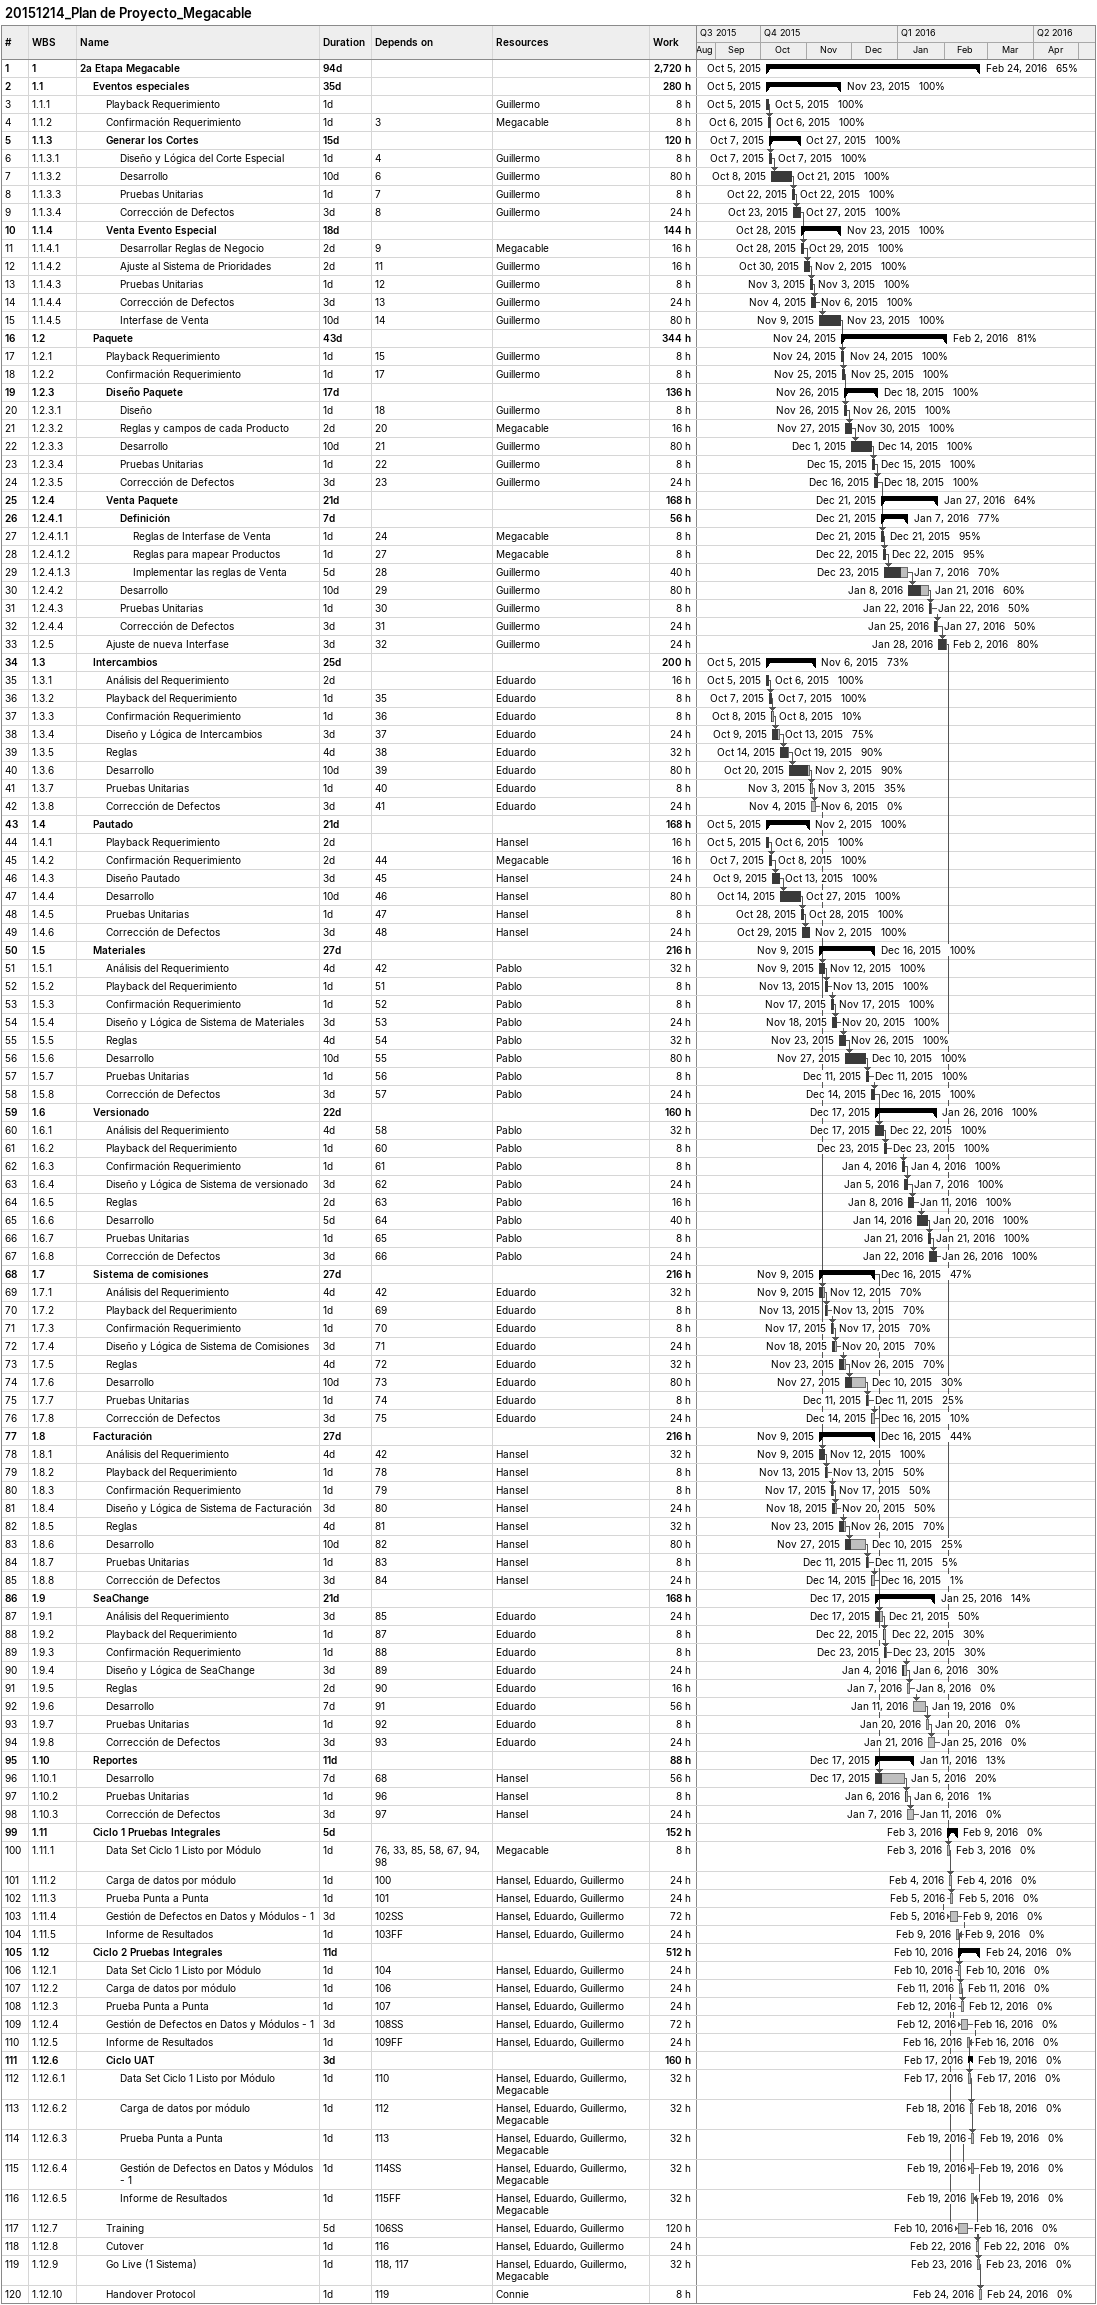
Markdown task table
20151214_Plan de Proyecto_Megacable

| ID | WBS | Task | Duration | Start | Finish | Predecessors | Resources | % complete | Work (h) |
|---|---|---|---|---|---|---|---|---|---|
| 1 | 1 | **2a Etapa Megacable** | 94d | 2015-10-05 | 2016-02-24 |  |  | 65 | 2720 |
| 2 | 1.1 | **Eventos especiales** | 35d | 2015-10-05 | 2015-11-23 |  |  | 100 | 280 |
| 3 | 1.1.1 | Playback Requerimiento | 1d | 2015-10-05 | 2015-10-05 |  | Guillermo | 100 | 8 |
| 4 | 1.1.2 | Confirmación Requerimiento | 1d | 2015-10-06 | 2015-10-06 | 3 | Megacable | 100 | 8 |
| 5 | 1.1.3 | **Generar los Cortes** | 15d | 2015-10-07 | 2015-10-27 |  |  | 100 | 120 |
| 6 | 1.1.3.1 | Diseño y Lógica del Corte Especial | 1d | 2015-10-07 | 2015-10-07 | 4 | Guillermo | 100 | 8 |
| 7 | 1.1.3.2 | Desarrollo | 10d | 2015-10-08 | 2015-10-21 | 6 | Guillermo | 100 | 80 |
| 8 | 1.1.3.3 | Pruebas Unitarias | 1d | 2015-10-22 | 2015-10-22 | 7 | Guillermo | 100 | 8 |
| 9 | 1.1.3.4 | Corrección de Defectos | 3d | 2015-10-23 | 2015-10-27 | 8 | Guillermo | 100 | 24 |
| 10 | 1.1.4 | **Venta Evento Especial** | 18d | 2015-10-28 | 2015-11-23 |  |  | 100 | 144 |
| 11 | 1.1.4.1 | Desarrollar Reglas de Negocio | 2d | 2015-10-28 | 2015-10-29 | 9 | Megacable | 100 | 16 |
| 12 | 1.1.4.2 | Ajuste al Sistema de Prioridades | 2d | 2015-10-30 | 2015-11-02 | 11 | Guillermo | 100 | 16 |
| 13 | 1.1.4.3 | Pruebas Unitarias | 1d | 2015-11-03 | 2015-11-03 | 12 | Guillermo | 100 | 8 |
| 14 | 1.1.4.4 | Corrección de Defectos | 3d | 2015-11-04 | 2015-11-06 | 13 | Guillermo | 100 | 24 |
| 15 | 1.1.4.5 | Interfase de Venta | 10d | 2015-11-09 | 2015-11-23 | 14 | Guillermo | 100 | 80 |
| 16 | 1.2 | **Paquete** | 43d | 2015-11-24 | 2016-02-02 |  |  | 81 | 344 |
| 17 | 1.2.1 | Playback Requerimiento | 1d | 2015-11-24 | 2015-11-24 | 15 | Guillermo | 100 | 8 |
| 18 | 1.2.2 | Confirmación Requerimiento | 1d | 2015-11-25 | 2015-11-25 | 17 | Guillermo | 100 | 8 |
| 19 | 1.2.3 | **Diseño Paquete** | 17d | 2015-11-26 | 2015-12-18 |  |  | 100 | 136 |
| 20 | 1.2.3.1 | Diseño | 1d | 2015-11-26 | 2015-11-26 | 18 | Guillermo | 100 | 8 |
| 21 | 1.2.3.2 | Reglas y campos de cada Producto | 2d | 2015-11-27 | 2015-11-30 | 20 | Megacable | 100 | 16 |
| 22 | 1.2.3.3 | Desarrollo | 10d | 2015-12-01 | 2015-12-14 | 21 | Guillermo | 100 | 80 |
| 23 | 1.2.3.4 | Pruebas Unitarias | 1d | 2015-12-15 | 2015-12-15 | 22 | Guillermo | 100 | 8 |
| 24 | 1.2.3.5 | Corrección de Defectos | 3d | 2015-12-16 | 2015-12-18 | 23 | Guillermo | 100 | 24 |
| 25 | 1.2.4 | **Venta Paquete** | 21d | 2015-12-21 | 2016-01-27 |  |  | 64 | 168 |
| 26 | 1.2.4.1 | **Definición** | 7d | 2015-12-21 | 2016-01-07 |  |  | 77 | 56 |
| 27 | 1.2.4.1.1 | Reglas de Interfase de Venta | 1d | 2015-12-21 | 2015-12-21 | 24 | Megacable | 95 | 8 |
| 28 | 1.2.4.1.2 | Reglas para mapear Productos | 1d | 2015-12-22 | 2015-12-22 | 27 | Megacable | 95 | 8 |
| 29 | 1.2.4.1.3 | Implementar las reglas de Venta | 5d | 2015-12-23 | 2016-01-07 | 28 | Guillermo | 70 | 40 |
| 30 | 1.2.4.2 | Desarrollo | 10d | 2016-01-08 | 2016-01-21 | 29 | Guillermo | 60 | 80 |
| 31 | 1.2.4.3 | Pruebas Unitarias | 1d | 2016-01-22 | 2016-01-22 | 30 | Guillermo | 50 | 8 |
| 32 | 1.2.4.4 | Corrección de Defectos | 3d | 2016-01-25 | 2016-01-27 | 31 | Guillermo | 50 | 24 |
| 33 | 1.2.5 | Ajuste de nueva Interfase | 3d | 2016-01-28 | 2016-02-02 | 32 | Guillermo | 80 | 24 |
| 34 | 1.3 | **Intercambios** | 25d | 2015-10-05 | 2015-11-06 |  |  | 73 | 200 |
| 35 | 1.3.1 | Análisis del Requerimiento | 2d | 2015-10-05 | 2015-10-06 |  | Eduardo | 100 | 16 |
| 36 | 1.3.2 | Playback del Requerimiento | 1d | 2015-10-07 | 2015-10-07 | 35 | Eduardo | 100 | 8 |
| 37 | 1.3.3 | Confirmación Requerimiento | 1d | 2015-10-08 | 2015-10-08 | 36 | Eduardo | 10 | 8 |
| 38 | 1.3.4 | Diseño y Lógica de Intercambios | 3d | 2015-10-09 | 2015-10-13 | 37 | Eduardo | 75 | 24 |
| 39 | 1.3.5 | Reglas | 4d | 2015-10-14 | 2015-10-19 | 38 | Eduardo | 90 | 32 |
| 40 | 1.3.6 | Desarrollo | 10d | 2015-10-20 | 2015-11-02 | 39 | Eduardo | 90 | 80 |
| 41 | 1.3.7 | Pruebas Unitarias | 1d | 2015-11-03 | 2015-11-03 | 40 | Eduardo | 35 | 8 |
| 42 | 1.3.8 | Corrección de Defectos | 3d | 2015-11-04 | 2015-11-06 | 41 | Eduardo | 0 | 24 |
| 43 | 1.4 | **Pautado** | 21d | 2015-10-05 | 2015-11-02 |  |  | 100 | 168 |
| 44 | 1.4.1 | Playback Requerimiento | 2d | 2015-10-05 | 2015-10-06 |  | Hansel | 100 | 16 |
| 45 | 1.4.2 | Confirmación Requerimiento | 2d | 2015-10-07 | 2015-10-08 | 44 | Megacable | 100 | 16 |
| 46 | 1.4.3 | Diseño Pautado | 3d | 2015-10-09 | 2015-10-13 | 45 | Hansel | 100 | 24 |
| 47 | 1.4.4 | Desarrollo | 10d | 2015-10-14 | 2015-10-27 | 46 | Hansel | 100 | 80 |
| 48 | 1.4.5 | Pruebas Unitarias | 1d | 2015-10-28 | 2015-10-28 | 47 | Hansel | 100 | 8 |
| 49 | 1.4.6 | Corrección de Defectos | 3d | 2015-10-29 | 2015-11-02 | 48 | Hansel | 100 | 24 |
| 50 | 1.5 | **Materiales** | 27d | 2015-11-09 | 2015-12-16 |  |  | 100 | 216 |
| 51 | 1.5.1 | Análisis del Requerimiento | 4d | 2015-11-09 | 2015-11-12 | 42 | Pablo | 100 | 32 |
| 52 | 1.5.2 | Playback del Requerimiento | 1d | 2015-11-13 | 2015-11-13 | 51 | Pablo | 100 | 8 |
| 53 | 1.5.3 | Confirmación Requerimiento | 1d | 2015-11-17 | 2015-11-17 | 52 | Pablo | 100 | 8 |
| 54 | 1.5.4 | Diseño y Lógica de Sistema de Materiales | 3d | 2015-11-18 | 2015-11-20 | 53 | Pablo | 100 | 24 |
| 55 | 1.5.5 | Reglas | 4d | 2015-11-23 | 2015-11-26 | 54 | Pablo | 100 | 32 |
| 56 | 1.5.6 | Desarrollo | 10d | 2015-11-27 | 2015-12-10 | 55 | Pablo | 100 | 80 |
| 57 | 1.5.7 | Pruebas Unitarias | 1d | 2015-12-11 | 2015-12-11 | 56 | Pablo | 100 | 8 |
| 58 | 1.5.8 | Corrección de Defectos | 3d | 2015-12-14 | 2015-12-16 | 57 | Pablo | 100 | 24 |
| 59 | 1.6 | **Versionado** | 22d | 2015-12-17 | 2016-01-26 |  |  | 100 | 160 |
| 60 | 1.6.1 | Análisis del Requerimiento | 4d | 2015-12-17 | 2015-12-22 | 58 | Pablo | 100 | 32 |
| 61 | 1.6.2 | Playback del Requerimiento | 1d | 2015-12-23 | 2015-12-23 | 60 | Pablo | 100 | 8 |
| 62 | 1.6.3 | Confirmación Requerimiento | 1d | 2016-01-04 | 2016-01-04 | 61 | Pablo | 100 | 8 |
| 63 | 1.6.4 | Diseño y Lógica de Sistema de versionado | 3d | 2016-01-05 | 2016-01-07 | 62 | Pablo | 100 | 24 |
| 64 | 1.6.5 | Reglas | 2d | 2016-01-08 | 2016-01-11 | 63 | Pablo | 100 | 16 |
| 65 | 1.6.6 | Desarrollo | 5d | 2016-01-14 | 2016-01-20 | 64 | Pablo | 100 | 40 |
| 66 | 1.6.7 | Pruebas Unitarias | 1d | 2016-01-21 | 2016-01-21 | 65 | Pablo | 100 | 8 |
| 67 | 1.6.8 | Corrección de Defectos | 3d | 2016-01-22 | 2016-01-26 | 66 | Pablo | 100 | 24 |
| 68 | 1.7 | **Sistema de comisiones** | 27d | 2015-11-09 | 2015-12-16 |  |  | 47 | 216 |
| 69 | 1.7.1 | Análisis del Requerimiento | 4d | 2015-11-09 | 2015-11-12 | 42 | Eduardo | 70 | 32 |
| 70 | 1.7.2 | Playback del Requerimiento | 1d | 2015-11-13 | 2015-11-13 | 69 | Eduardo | 70 | 8 |
| 71 | 1.7.3 | Confirmación Requerimiento | 1d | 2015-11-17 | 2015-11-17 | 70 | Eduardo | 70 | 8 |
| 72 | 1.7.4 | Diseño y Lógica de Sistema de Comisiones | 3d | 2015-11-18 | 2015-11-20 | 71 | Eduardo | 70 | 24 |
| 73 | 1.7.5 | Reglas | 4d | 2015-11-23 | 2015-11-26 | 72 | Eduardo | 70 | 32 |
| 74 | 1.7.6 | Desarrollo | 10d | 2015-11-27 | 2015-12-10 | 73 | Eduardo | 30 | 80 |
| 75 | 1.7.7 | Pruebas Unitarias | 1d | 2015-12-11 | 2015-12-11 | 74 | Eduardo | 25 | 8 |
| 76 | 1.7.8 | Corrección de Defectos | 3d | 2015-12-14 | 2015-12-16 | 75 | Eduardo | 10 | 24 |
| 77 | 1.8 | **Facturación** | 27d | 2015-11-09 | 2015-12-16 |  |  | 44 | 216 |
| 78 | 1.8.1 | Análisis del Requerimiento | 4d | 2015-11-09 | 2015-11-12 | 42 | Hansel | 100 | 32 |
| 79 | 1.8.2 | Playback del Requerimiento | 1d | 2015-11-13 | 2015-11-13 | 78 | Hansel | 50 | 8 |
| 80 | 1.8.3 | Confirmación Requerimiento | 1d | 2015-11-17 | 2015-11-17 | 79 | Hansel | 50 | 8 |
| 81 | 1.8.4 | Diseño y Lógica de Sistema de Facturación | 3d | 2015-11-18 | 2015-11-20 | 80 | Hansel | 50 | 24 |
| 82 | 1.8.5 | Reglas | 4d | 2015-11-23 | 2015-11-26 | 81 | Hansel | 70 | 32 |
| 83 | 1.8.6 | Desarrollo | 10d | 2015-11-27 | 2015-12-10 | 82 | Hansel | 25 | 80 |
| 84 | 1.8.7 | Pruebas Unitarias | 1d | 2015-12-11 | 2015-12-11 | 83 | Hansel | 5 | 8 |
| 85 | 1.8.8 | Corrección de Defectos | 3d | 2015-12-14 | 2015-12-16 | 84 | Hansel | 1 | 24 |
| 86 | 1.9 | **SeaChange** | 21d | 2015-12-17 | 2016-01-25 |  |  | 14 | 168 |
| 87 | 1.9.1 | Análisis del Requerimiento | 3d | 2015-12-17 | 2015-12-21 | 85 | Eduardo | 50 | 24 |
| 88 | 1.9.2 | Playback del Requerimiento | 1d | 2015-12-22 | 2015-12-22 | 87 | Eduardo | 30 | 8 |
| 89 | 1.9.3 | Confirmación Requerimiento | 1d | 2015-12-23 | 2015-12-23 | 88 | Eduardo | 30 | 8 |
| 90 | 1.9.4 | Diseño y Lógica de SeaChange | 3d | 2016-01-04 | 2016-01-06 | 89 | Eduardo | 30 | 24 |
| 91 | 1.9.5 | Reglas | 2d | 2016-01-07 | 2016-01-08 | 90 | Eduardo | 0 | 16 |
| 92 | 1.9.6 | Desarrollo | 7d | 2016-01-11 | 2016-01-19 | 91 | Eduardo | 0 | 56 |
| 93 | 1.9.7 | Pruebas Unitarias | 1d | 2016-01-20 | 2016-01-20 | 92 | Eduardo | 0 | 8 |
| 94 | 1.9.8 | Corrección de Defectos | 3d | 2016-01-21 | 2016-01-25 | 93 | Eduardo | 0 | 24 |
| 95 | 1.10 | **Reportes** | 11d | 2015-12-17 | 2016-01-11 |  |  | 13 | 88 |
| 96 | 1.10.1 | Desarrollo | 7d | 2015-12-17 | 2016-01-05 | 68 | Hansel | 20 | 56 |
| 97 | 1.10.2 | Pruebas Unitarias | 1d | 2016-01-06 | 2016-01-06 | 96 | Hansel | 1 | 8 |
| 98 | 1.10.3 | Corrección de Defectos | 3d | 2016-01-07 | 2016-01-11 | 97 | Hansel | 0 | 24 |
| 99 | 1.11 | **Ciclo 1 Pruebas Integrales** | 5d | 2016-02-03 | 2016-02-09 |  |  | 0 | 152 |
| 100 | 1.11.1 | Data Set Ciclo 1 Listo por Módulo | 1d | 2016-02-03 | 2016-02-03 | 76, 33, 85, 58, 67, 94, 98 | Megacable | 0 | 8 |
| 101 | 1.11.2 | Carga de datos por módulo | 1d | 2016-02-04 | 2016-02-04 | 100 | Hansel, Eduardo, Guillermo | 0 | 24 |
| 102 | 1.11.3 | Prueba Punta a Punta | 1d | 2016-02-05 | 2016-02-05 | 101 | Hansel, Eduardo, Guillermo | 0 | 24 |
| 103 | 1.11.4 | Gestión de Defectos en Datos y Módulos - 1 | 3d | 2016-02-05 | 2016-02-09 | 102SS | Hansel, Eduardo, Guillermo | 0 | 72 |
| 104 | 1.11.5 | Informe de Resultados | 1d | 2016-02-09 | 2016-02-09 | 103FF | Hansel, Eduardo, Guillermo | 0 | 24 |
| 105 | 1.12 | **Ciclo 2 Pruebas Integrales** | 11d | 2016-02-10 | 2016-02-24 |  |  | 0 | 512 |
| 106 | 1.12.1 | Data Set Ciclo 1 Listo por Módulo | 1d | 2016-02-10 | 2016-02-10 | 104 | Hansel, Eduardo, Guillermo | 0 | 24 |
| 107 | 1.12.2 | Carga de datos por módulo | 1d | 2016-02-11 | 2016-02-11 | 106 | Hansel, Eduardo, Guillermo | 0 | 24 |
| 108 | 1.12.3 | Prueba Punta a Punta | 1d | 2016-02-12 | 2016-02-12 | 107 | Hansel, Eduardo, Guillermo | 0 | 24 |
| 109 | 1.12.4 | Gestión de Defectos en Datos y Módulos - 1 | 3d | 2016-02-12 | 2016-02-16 | 108SS | Hansel, Eduardo, Guillermo | 0 | 72 |
| 110 | 1.12.5 | Informe de Resultados | 1d | 2016-02-16 | 2016-02-16 | 109FF | Hansel, Eduardo, Guillermo | 0 | 24 |
| 111 | 1.12.6 | **Ciclo UAT** | 3d | 2016-02-17 | 2016-02-19 |  |  | 0 | 160 |
| 112 | 1.12.6.1 | Data Set Ciclo 1 Listo por Módulo | 1d | 2016-02-17 | 2016-02-17 | 110 | Hansel, Eduardo, Guillermo, Megacable | 0 | 32 |
| 113 | 1.12.6.2 | Carga de datos por módulo | 1d | 2016-02-18 | 2016-02-18 | 112 | Hansel, Eduardo, Guillermo, Megacable | 0 | 32 |
| 114 | 1.12.6.3 | Prueba Punta a Punta | 1d | 2016-02-19 | 2016-02-19 | 113 | Hansel, Eduardo, Guillermo, Megacable | 0 | 32 |
| 115 | 1.12.6.4 | Gestión de Defectos en Datos y Módulos - 1 | 1d | 2016-02-19 | 2016-02-19 | 114SS | Hansel, Eduardo, Guillermo, Megacable | 0 | 32 |
| 116 | 1.12.6.5 | Informe de Resultados | 1d | 2016-02-19 | 2016-02-19 | 115FF | Hansel, Eduardo, Guillermo, Megacable | 0 | 32 |
| 117 | 1.12.7 | Training | 5d | 2016-02-10 | 2016-02-16 | 106SS | Hansel, Eduardo, Guillermo | 0 | 120 |
| 118 | 1.12.8 | Cutover | 1d | 2016-02-22 | 2016-02-22 | 116 | Hansel, Eduardo, Guillermo | 0 | 24 |
| 119 | 1.12.9 | Go Live (1 Sistema) | 1d | 2016-02-23 | 2016-02-23 | 118, 117 | Hansel, Eduardo, Guillermo, Megacable | 0 | 32 |
| 120 | 1.12.10 | Handover Protocol | 1d | 2016-02-24 | 2016-02-24 | 119 | Connie | 0 | 8 |
